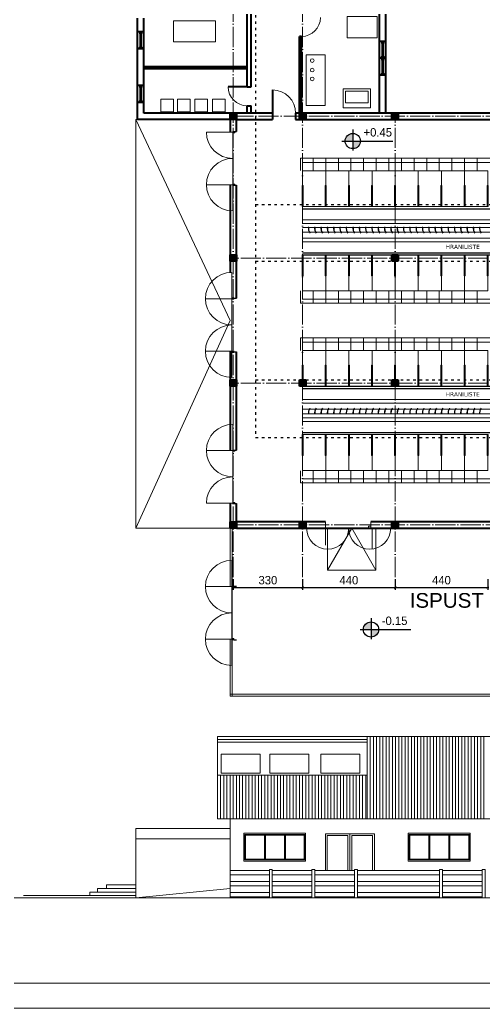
# Model space of a CAD drawing. Header units: millimetres. Extents: x 73 to 57768, y -40361 to 10065.
# Drawn here: x 4183 to 6391, y 65 to 4768 of the extents above; entities that cross this region are included whole.
import ezdxf

# ---------------------------------------------------------------- set-up
doc = ezdxf.new("R2010")
doc.units = ezdxf.units.MM
doc.linetypes.add('ACAD_ISO03W100', pattern=[30, 12, -18])
doc.linetypes.add('ACAD_ISO04W100', pattern=[30, 24, -3, 0, -3])
for name, color, linetype, lineweight in [('1', 7, 'Continuous', 15), ('cijevi', 151, 'ACAD_ISO03W100', 30), ('fekalna', 43, 'Continuous', 5), ('kote', 124, 'Continuous', 5), ('kote i srafura', 9, 'Continuous', 5), ('okvir', 120, 'Continuous', 13)]:
    doc.layers.add(name, color=color, linetype=linetype, lineweight=lineweight)
doc.layers.add('pogled', color=7, linetype='Continuous', lineweight=5, true_color=0x8db1c3)
doc.layers.add('presjek', color=7, linetype='Continuous', lineweight=40, true_color=0xe37da2)
doc.layers.add('sjeccica', color=20, linetype='Continuous')
doc.layers.add('TEXT', color=7, linetype='Continuous')
doc.dimstyles.new('1-200', dxfattribs={"dimtxt": 40, "dimasz": 12, "dimexe": 10, "dimexo": 10, "dimgap": 15, "dimtad": 1, "dimdec": 0, "dimtxsty": 'Standard', "dimblk": 'ARCHTICK', "dimcen": 2.5, "dimdle": 5, "dimadec": 0, "dimazin": 0, "dimtfac": 1, "dimtdec": 0, "dimtmove": 0, "dimatfit": 3, "dimldrblk": 'ARCHTICK', "dimfxl": 1, "dimarcsym": 0})

# ---------------------------------------------------------------- blocks, each defined once
blk = doc.blocks.new('A$C064C6560')
at = {"layer": '1'}
for points in [[(70, 112.5), (0, 112.5), (0, 2.5), (70, 2.5)], [(170, 2.5), (170, 112.5)]]:
    blk.add_lwpolyline(points, dxfattribs=at)
for points in [[(70, 110), (170, 110), (170, 115), (70, 115)], [(70, 0), (170, 0), (170, 5), (70, 5)]]:
    blk.add_lwpolyline(points, close=True, dxfattribs=at)
blk = doc.blocks.new('_ArchTick')
at = {"layer": 'kote', "color": 0, "const_width": 0.15}
blk.add_lwpolyline([(-0.5, -0.5), (0.5, 0.5)], dxfattribs=at)
blk = doc.blocks.new('*D148')
at = {"layer": 'Defpoints', "color": 0}
for p in [(5197.8, 2116.4), (5527.8, 2116.4), (5527.8, 2066.3)]:
    blk.add_point(p, dxfattribs=at)
at = {"layer": 'kote i srafura', "color": 0, "lineweight": -2}
for p, q in [((5197.8, 2106.4), (5197.8, 2056.3)), ((5527.8, 2106.4), (5527.8, 2056.3)), ((5192.8, 2066.3), (5532.8, 2066.3))]:
    blk.add_line(p, q, dxfattribs=at)
at = {"layer": 'kote i srafura', "color": 0, "lineweight": -2, "xscale": 12, "yscale": 12, "zscale": 12, "rotation": 180}
blk.add_blockref('_ArchTick', (5197.8, 2066.3), dxfattribs=at)
at = {"layer": 'kote i srafura', "color": 0, "lineweight": -2, "xscale": 12, "yscale": 12, "zscale": 12}
blk.add_blockref('_ArchTick', (5527.8, 2066.3), dxfattribs=at)
at = {"layer": 'kote i srafura', "color": 0, "insert": (5362.8, 2101.3), "char_height": 40, "attachment_point": 5}
blk.add_mtext('330', dxfattribs=at)
blk = doc.blocks.new('*D149')
at = {"layer": 'Defpoints', "color": 0}
for p in [(5527.8, 2116.4), (5967.8, 2116.4), (5967.8, 2066.3)]:
    blk.add_point(p, dxfattribs=at)
at = {"layer": 'kote i srafura', "color": 0, "lineweight": -2}
for p, q in [((5527.8, 2106.4), (5527.8, 2056.3)), ((5967.8, 2106.4), (5967.8, 2056.3)), ((5522.8, 2066.3), (5972.8, 2066.3))]:
    blk.add_line(p, q, dxfattribs=at)
at = {"layer": 'kote i srafura', "color": 0, "lineweight": -2, "xscale": 12, "yscale": 12, "zscale": 12, "rotation": 180}
blk.add_blockref('_ArchTick', (5527.8, 2066.3), dxfattribs=at)
at = {"layer": 'kote i srafura', "color": 0, "lineweight": -2, "xscale": 12, "yscale": 12, "zscale": 12}
blk.add_blockref('_ArchTick', (5967.8, 2066.3), dxfattribs=at)
at = {"layer": 'kote i srafura', "color": 0, "insert": (5747.8, 2101.3), "char_height": 40, "attachment_point": 5}
blk.add_mtext('440', dxfattribs=at)
blk = doc.blocks.new('*D150')
at = {"layer": 'Defpoints', "color": 0}
for p in [(5967.8, 2116.4), (6407.8, 2116.4), (6407.8, 2066.3)]:
    blk.add_point(p, dxfattribs=at)
at = {"layer": 'kote i srafura', "color": 0, "lineweight": -2}
for p, q in [((5967.8, 2106.4), (5967.8, 2056.3)), ((6407.8, 2106.4), (6407.8, 2056.3)), ((5962.8, 2066.3), (6412.8, 2066.3))]:
    blk.add_line(p, q, dxfattribs=at)
at = {"layer": 'kote i srafura', "color": 0, "lineweight": -2, "xscale": 12, "yscale": 12, "zscale": 12, "rotation": 180}
blk.add_blockref('_ArchTick', (5967.8, 2066.3), dxfattribs=at)
at = {"layer": 'kote i srafura', "color": 0, "lineweight": -2, "xscale": 12, "yscale": 12, "zscale": 12}
blk.add_blockref('_ArchTick', (6407.8, 2066.3), dxfattribs=at)
at = {"layer": 'kote i srafura', "color": 0, "insert": (6187.8, 2101.3), "char_height": 40, "attachment_point": 5}
blk.add_mtext('440', dxfattribs=at)

msp = doc.modelspace()

# ---------------------------------------------------------------- hatches: boundary and pattern name
at = {"layer": 'presjek'}
for points in [[(5212.775, 4324.181), (5182.775, 4324.181), (5182.775, 4294.181), (5212.775, 4294.181)], [(5542.775, 4324.181), (5512.775, 4324.181), (5512.775, 4294.181), (5542.775, 4294.181)], [(5982.775, 4324.181), (5952.775, 4324.181), (5952.775, 4294.181), (5982.775, 4294.181)], [(5212.775, 3649.181), (5182.775, 3649.181), (5182.775, 3619.181), (5212.775, 3619.181)], [(5982.775, 3649.181), (5952.775, 3649.181), (5952.775, 3619.181), (5982.775, 3619.181)], [(5212.775, 3054.181), (5182.775, 3054.181), (5182.775, 3024.181), (5212.775, 3024.181)], [(5542.775, 3054.181), (5512.775, 3054.181), (5512.775, 3024.181), (5542.775, 3024.181)], [(5982.775, 3054.181), (5952.775, 3054.181), (5952.775, 3024.181), (5982.775, 3024.181)], [(5212.775, 2379.181), (5182.775, 2379.181), (5182.775, 2349.181), (5212.775, 2349.181)], [(5542.775, 2379.181), (5512.775, 2379.181), (5512.775, 2349.181), (5542.775, 2349.181)], [(5982.775, 2379.181), (5952.775, 2379.181), (5952.775, 2349.181), (5982.775, 2349.181)]]:
    msp.add_hatch(color=256, dxfattribs=at).paths.add_polyline_path(points)
at = {"layer": 'TEXT'}
h = msp.add_hatch(color=256, dxfattribs=at)
h.paths.add_polyline_path([(5766.477, 4191.241), (5766.477, 4227.476, 0.41421356), (5730.242, 4191.241)])
h.paths.add_polyline_path([(5802.713, 4191.241), (5766.477, 4191.241), (5766.477, 4155.005, 0.41421356)])
h = msp.add_hatch(color=256, dxfattribs=at)
h.paths.add_polyline_path([(5853.039, 1866.985), (5853.039, 1903.221, 0.41421356), (5816.803, 1866.985)])
h.paths.add_polyline_path([(5889.274, 1866.985), (5853.039, 1866.985), (5853.039, 1830.749, 0.41421356)])

# ---------------------------------------------------------------- linework, layer by layer
for p, q in [((5195.635, 4235.992), (5212.775, 4235.992)), ((5195.635, 3980.992), (5212.775, 3980.992)), ((5527.775, 3869.181), (8280.275, 3869.181)), ((5527.775, 3659.181), (8280.275, 3659.181)), ((5527.775, 3649.181), (8280.275, 3649.181)), ((5200.907, 3443.553), (5190.907, 3443.553)), ((5200.907, 3443.553), (5212.775, 3443.553)), ((5200.907, 3188.553), (5190.907, 3188.553)), ((5200.907, 3188.553), (5212.775, 3188.553)), ((5527.775, 3024.181), (8280.275, 3024.181)), ((5527.775, 3014.181), (8280.275, 3014.181)), ((5527.775, 2804.181), (8280.275, 2804.181)), ((5195.635, 2720.777), (5212.775, 2720.777)), ((5195.635, 2465.777), (5212.775, 2465.777)), ((5200.907, 2073.432), (5190.907, 2073.432)), ((5200.907, 2073.432), (5212.775, 2073.432)), ((5200.907, 1818.432), (5190.907, 1818.432)), ((5200.907, 1818.432), (5212.775, 1818.432))]:
    msp.add_line(p, q)
at = {"layer": '1', "color": 251, "linetype": 'ACAD_ISO04W100', "ltscale": 4}
for p, q in [((5197.775, 2116.44), (5197.775, 8181.36)), ((5527.775, 2116.44), (5527.775, 8181.36)), ((5197.775, 4309.181), (9413.368, 4309.181)), ((5967.775, 2116.44), (5967.775, 4324.181)), ((9413.368, 3634.181), (5197.775, 3634.181)), ((9413.368, 3039.181), (5197.775, 3039.181)), ((5197.775, 2364.181), (9247.517, 2364.181))]:
    msp.add_line(p, q, dxfattribs=at)
at = {"layer": 'cijevi'}
for p, q in [((5304.089, 7370.383), (5304.089, 2781.084)), ((5304.089, 3888.741), (8280.275, 3888.741)), ((5304.089, 3619.181), (8280.275, 3619.181)), ((5304.089, 3054.181), (8280.275, 3054.181)), ((5304.089, 2781.084), (8280.275, 2781.084))]:
    msp.add_line(p, q, dxfattribs=at)
at = {"layer": 'fekalna'}
for p, q in [((5195.635, 4233.492), (5070.635, 4233.492)), ((5195.635, 4233.492), (5195.635, 4108.492)), ((5195.635, 4108.492), (5195.635, 3983.492)), ((5527.775, 4109.181), (5517.775, 4109.181)), ((5517.775, 4109.181), (5517.775, 4051.484)), ((5527.775, 4109.181), (8609.915, 4109.181)), ((5577.775, 4109.181), (5577.775, 4051.484)), ((5637.775, 4109.181), (5637.775, 4051.484)), ((5697.775, 4109.181), (5697.775, 4051.484)), ((5757.775, 4109.181), (5757.775, 4051.484)), ((5817.775, 4109.181), (5817.775, 4051.484)), ((5877.775, 4109.181), (5877.775, 4051.484)), ((5937.775, 4109.181), (5937.775, 4051.484)), ((5997.775, 4109.181), (5997.775, 4051.484)), ((6057.775, 4109.181), (6057.775, 4051.484)), ((6117.775, 4109.181), (6117.775, 4051.484)), ((6177.775, 4109.181), (6177.775, 4051.484)), ((6237.775, 4109.181), (6237.775, 4051.484)), ((6297.775, 4109.181), (6297.775, 4051.484)), ((6357.775, 4109.181), (6357.775, 4051.484)), ((5527.775, 4089.181), (8609.915, 4089.181)), ((5195.635, 3983.492), (5070.635, 3983.492)), ((5195.635, 3983.492), (5195.635, 3858.492)), ((5190.907, 3566.053), (5190.907, 3441.053)), ((5190.907, 3441.053), (5065.907, 3441.053)), ((5190.907, 3441.053), (5190.907, 3316.053)), ((5517.775, 3419.181), (5517.775, 3478.819)), ((5527.775, 3439.181), (8614.643, 3439.181)), ((5577.775, 3419.181), (5577.775, 3478.819)), ((5637.775, 3419.181), (5637.775, 3478.819)), ((5697.775, 3419.181), (5697.775, 3478.819)), ((5757.775, 3419.181), (5757.775, 3478.819)), ((5817.775, 3419.181), (5817.775, 3478.819)), ((5877.775, 3419.181), (5877.775, 3478.819)), ((5937.775, 3419.181), (5937.775, 3478.819)), ((5997.775, 3419.181), (5997.775, 3478.819)), ((6057.775, 3419.181), (6057.775, 3478.819)), ((6117.775, 3419.181), (6117.775, 3478.819)), ((6177.775, 3419.181), (6177.775, 3478.819)), ((6237.775, 3419.181), (6237.775, 3478.819)), ((6297.775, 3419.181), (6297.775, 3478.819)), ((6357.775, 3419.181), (6357.775, 3478.819)), ((5527.775, 3419.181), (5517.775, 3419.181)), ((5527.775, 3419.181), (8614.643, 3419.181)), ((5527.775, 3419.181), (8614.643, 3419.181)), ((5190.907, 3316.053), (5190.907, 3191.053)), ((5527.775, 3254.181), (5517.775, 3254.181)), ((5517.775, 3254.181), (5517.775, 3194.542)), ((5527.775, 3254.181), (8614.643, 3254.181)), ((5577.775, 3254.181), (5577.775, 3194.542)), ((5637.775, 3254.181), (5637.775, 3194.542)), ((5697.775, 3254.181), (5697.775, 3194.542)), ((5757.775, 3254.181), (5757.775, 3194.542)), ((5817.775, 3254.181), (5817.775, 3194.542)), ((5877.775, 3254.181), (5877.775, 3194.542)), ((5937.775, 3254.181), (5937.775, 3194.542)), ((5997.775, 3254.181), (5997.775, 3194.542)), ((6057.775, 3254.181), (6057.775, 3194.542)), ((6117.775, 3254.181), (6117.775, 3194.542)), ((6177.775, 3254.181), (6177.775, 3194.542)), ((6237.775, 3254.181), (6237.775, 3194.542)), ((6297.775, 3254.181), (6297.775, 3194.542)), ((6357.775, 3254.181), (6357.775, 3194.542)), ((5527.775, 3234.181), (8614.643, 3234.181)), ((5190.907, 3191.053), (5065.907, 3191.053)), ((5190.907, 3191.053), (5190.907, 3066.053)), ((5195.635, 2718.277), (5195.635, 2843.277)), ((5195.635, 2718.277), (5070.635, 2718.277)), ((5195.635, 2593.277), (5195.635, 2718.277)), ((5195.635, 2468.277), (5195.635, 2593.277)), ((5517.775, 2564.181), (5517.775, 2621.877)), ((5577.775, 2564.181), (5577.775, 2621.877)), ((5637.775, 2564.181), (5637.775, 2621.877)), ((5697.775, 2564.181), (5697.775, 2621.877)), ((5757.775, 2564.181), (5757.775, 2621.877)), ((5817.775, 2564.181), (5817.775, 2621.877)), ((5877.775, 2564.181), (5877.775, 2621.877)), ((5937.775, 2564.181), (5937.775, 2621.877)), ((5997.775, 2564.181), (5997.775, 2621.877)), ((6057.775, 2564.181), (6057.775, 2621.877)), ((6117.775, 2564.181), (6117.775, 2621.877)), ((6177.775, 2564.181), (6177.775, 2621.877)), ((6237.775, 2564.181), (6237.775, 2621.877)), ((6297.775, 2564.181), (6297.775, 2621.877)), ((6357.775, 2564.181), (6357.775, 2621.877)), ((5527.775, 2564.181), (5517.775, 2564.181)), ((5527.775, 2584.181), (8609.915, 2584.181)), ((5527.775, 2564.181), (8609.915, 2564.181)), ((5195.635, 2468.277), (5070.635, 2468.277)), ((5636.348, 2379.181), (5636.348, 2267.552)), ((5851.832, 2359.181), (5851.832, 2379.181)), ((5859.241, 2349.181), (5859.241, 2249.181)), ((5190.907, 2195.932), (5190.907, 2070.932)), ((5190.907, 2070.932), (5065.907, 2070.932)), ((5190.907, 2070.932), (5190.907, 1945.932)), ((5190.907, 1945.932), (5190.907, 1820.932)), ((5190.907, 1820.932), (5065.907, 1820.932)), ((5190.907, 1820.932), (5190.907, 1695.932))]:
    msp.add_line(p, q, dxfattribs=at)
for points in [[(5195.635, 4230.992), (5205.635, 4230.992), (5205.635, 4235.992), (5195.635, 4235.992)], [(5195.635, 3980.992), (5205.635, 3980.992), (5205.635, 3985.992), (5195.635, 3985.992)], [(5190.907, 3438.553), (5200.907, 3438.553), (5200.907, 3443.553), (5190.907, 3443.553)], [(5190.907, 3188.553), (5200.907, 3188.553), (5200.907, 3193.553), (5190.907, 3193.553)], [(5195.635, 2720.777), (5205.635, 2720.777), (5205.635, 2715.777), (5195.635, 2715.777)], [(5195.635, 2470.777), (5205.635, 2470.777), (5205.635, 2465.777), (5195.635, 2465.777)], [(5851.856, 2349.181), (5851.856, 2359.181), (5841.856, 2359.181), (5841.856, 2349.181)], [(5190.907, 2068.432), (5200.907, 2068.432), (5200.907, 2073.432), (5190.907, 2073.432)], [(5190.907, 1818.432), (5200.907, 1818.432), (5200.907, 1823.432), (5190.907, 1823.432)]]:
    msp.add_lwpolyline(points, close=True, dxfattribs=at)
for centre, radius, start, end in [((5195.635, 4233.492), 125, 180, 270), ((5195.635, 3983.492), 125, 90, 270), ((5190.907, 3441.053), 125, 90, 270), ((5190.907, 3191.053), 125, 90, 270), ((5195.635, 2718.277), 125, 90, 270), ((5195.635, 2468.277), 125, 90, 180), ((5646.856, 2349.181), 100, 180, 0), ((5846.856, 2349.181), 100, 180, 0), ((5190.907, 2070.932), 125, 90, 270), ((5190.907, 1820.932), 125, 90, 270)]:
    msp.add_arc(centre, radius, start, end, dxfattribs=at)
at = {"layer": 'okvir'}
for points in [[(73.426, 10064.707), (73.426, 64.707), (14073.426, 64.707), (14073.426, 10064.707)], [(495.733, 9944.707), (495.733, 184.707), (13953.426, 184.707), (13953.426, 9944.707)]]:
    msp.add_lwpolyline(points, close=True, dxfattribs=at)
at = {"layer": 'pogled'}
for p, q in [((4753.775, 4702.296), (4753.775, 4638.296)), ((4761.775, 4638.296), (4761.775, 4702.296)), ((5903.775, 4657.209), (5903.775, 4593.209)), ((5911.775, 4593.209), (5911.775, 4657.209)), ((5903.775, 4577.209), (5903.775, 4513.209)), ((5911.775, 4513.209), (5911.775, 4577.209)), ((4753.775, 4446.966), (4753.775, 4382.966)), ((4761.775, 4382.966), (4761.775, 4446.966))]:
    msp.add_line(p, q, dxfattribs=at)
at = {"layer": 'pogled', "ltscale": 5}
for p, q in [((4734.775, 4294.181), (4734.775, 2349.181)), ((4742.775, 4294.181), (4734.775, 4294.181)), ((5182.775, 3336.681), (4734.775, 4294.181)), ((5182.775, 3336.681), (4734.775, 2349.181)), ((5182.775, 2349.181), (4734.775, 2349.181)), ((5182.775, 2349.181), (5182.775, 2070.932)), ((5192.775, 2349.181), (5192.775, 1549.181)), ((5182.775, 1946.197), (5182.775, 1945.667)), ((5182.775, 1820.932), (5182.775, 1549.181)), ((5182.775, 1559.181), (8622.775, 1559.181)), ((5182.775, 1549.181), (8622.775, 1549.181)), ((5122.775, 1358.033), (5834.775, 1358.033)), ((5122.775, 1174.033), (5122.775, 1358.033)), ((5122.775, 1344.033), (5834.775, 1344.033)), ((5122.775, 1330.033), (5834.775, 1330.033)), ((5834.775, 1358.033), (8622.775, 1358.033)), ((5834.775, 966.033), (5834.775, 1358.033)), ((5849.775, 966.033), (5849.775, 1358.033)), ((5864.775, 966.033), (5864.775, 1358.033)), ((5879.775, 966.033), (5879.775, 1358.033)), ((5894.775, 966.033), (5894.775, 1358.033)), ((5909.775, 966.033), (5909.775, 1358.033)), ((5924.775, 966.033), (5924.775, 1358.033)), ((5939.775, 966.033), (5939.775, 1358.033)), ((5954.775, 966.033), (5954.775, 1358.033)), ((5969.775, 966.033), (5969.775, 1358.033)), ((5984.775, 966.033), (5984.775, 1358.033)), ((5999.775, 966.033), (5999.775, 1358.033)), ((6014.775, 966.033), (6014.775, 1358.033)), ((6029.775, 966.033), (6029.775, 1358.033)), ((6044.775, 966.033), (6044.775, 1358.033)), ((6059.775, 966.033), (6059.775, 1358.033)), ((6074.775, 966.033), (6074.775, 1358.033)), ((6089.775, 966.033), (6089.775, 1358.033)), ((6104.775, 966.033), (6104.775, 1358.033)), ((6119.775, 966.033), (6119.775, 1358.033)), ((6134.775, 966.033), (6134.775, 1358.033)), ((6149.775, 966.033), (6149.775, 1358.033)), ((6164.775, 966.033), (6164.775, 1358.033)), ((6179.775, 966.033), (6179.775, 1358.033)), ((6194.775, 966.033), (6194.775, 1358.033)), ((6209.775, 966.033), (6209.775, 1358.033)), ((6224.775, 966.033), (6224.775, 1358.033)), ((6239.775, 966.033), (6239.775, 1358.033)), ((6254.775, 966.033), (6254.775, 1358.033)), ((6269.775, 966.033), (6269.775, 1358.033)), ((6284.775, 966.033), (6284.775, 1358.033)), ((6299.775, 966.033), (6299.775, 1358.033)), ((6314.775, 966.033), (6314.775, 1358.033)), ((6329.775, 966.033), (6329.775, 1358.033)), ((6344.775, 966.033), (6344.775, 1358.033)), ((6359.775, 966.033), (6359.775, 1358.033)), ((6374.775, 966.033), (6374.775, 1358.033)), ((6389.775, 966.033), (6389.775, 1358.033)), ((5139.988, 1274.033), (5325.867, 1274.033)), ((5139.988, 1274.033), (5139.988, 1183.475)), ((5325.867, 1183.475), (5325.867, 1274.033)), ((5371.918, 1274.033), (5557.797, 1274.033)), ((5371.918, 1274.033), (5371.918, 1183.475)), ((5557.797, 1183.475), (5557.797, 1274.033)), ((5614.733, 1274.033), (5800.613, 1274.033)), ((5614.733, 1274.033), (5614.733, 1183.475)), ((5800.613, 1183.475), (5800.613, 1274.033)), ((5139.988, 1183.475), (5325.867, 1183.475)), ((5371.918, 1183.475), (5557.797, 1183.475)), ((5614.733, 1183.475), (5800.613, 1183.475)), ((5122.775, 1174.033), (5834.775, 1174.033)), ((5122.775, 966.033), (5122.775, 1174.033)), ((5137.775, 966.033), (5137.775, 1174.033)), ((5152.775, 966.033), (5152.775, 1174.033)), ((5167.775, 966.033), (5167.775, 1174.033)), ((5182.775, 966.033), (5182.775, 1174.033)), ((5197.775, 966.033), (5197.775, 1174.033)), ((5212.775, 966.033), (5212.775, 1174.033)), ((5227.775, 966.033), (5227.775, 1174.033)), ((5242.775, 966.033), (5242.775, 1174.033)), ((5257.775, 966.033), (5257.775, 1174.033)), ((5272.775, 966.033), (5272.775, 1174.033)), ((5287.775, 966.033), (5287.775, 1174.033)), ((5302.775, 966.033), (5302.775, 1174.033)), ((5317.775, 966.033), (5317.775, 1174.033)), ((5332.775, 966.033), (5332.775, 1174.033)), ((5347.775, 966.033), (5347.775, 1174.033)), ((5362.775, 966.033), (5362.775, 1174.033)), ((5377.775, 966.033), (5377.775, 1174.033)), ((5392.775, 966.033), (5392.775, 1174.033)), ((5407.775, 966.033), (5407.775, 1174.033)), ((5422.775, 966.033), (5422.775, 1174.033)), ((5437.775, 966.033), (5437.775, 1174.033)), ((5452.775, 966.033), (5452.775, 1174.033)), ((5467.775, 966.033), (5467.775, 1174.033)), ((5482.775, 966.033), (5482.775, 1174.033)), ((5497.775, 966.033), (5497.775, 1174.033)), ((5512.775, 966.033), (5512.775, 1174.033)), ((5527.775, 966.033), (5527.775, 1174.033)), ((5542.775, 966.033), (5542.775, 1174.033)), ((5557.775, 966.033), (5557.775, 1174.033)), ((5572.775, 966.033), (5572.775, 1174.033)), ((5587.775, 966.033), (5587.775, 1174.033)), ((5602.775, 966.033), (5602.775, 1174.033)), ((5617.775, 966.033), (5617.775, 1174.033)), ((5632.775, 966.033), (5632.775, 1174.033)), ((5647.775, 966.033), (5647.775, 1174.033)), ((5662.775, 966.033), (5662.775, 1174.033)), ((5677.775, 966.033), (5677.775, 1174.033)), ((5692.775, 966.033), (5692.775, 1174.033)), ((5707.775, 966.033), (5707.775, 1174.033)), ((5722.775, 966.033), (5722.775, 1174.033)), ((5737.775, 966.033), (5737.775, 1174.033)), ((5752.775, 966.033), (5752.775, 1174.033)), ((5767.775, 966.033), (5767.775, 1174.033)), ((5782.775, 966.033), (5782.775, 1174.033)), ((5797.775, 966.033), (5797.775, 1174.033)), ((5812.775, 966.033), (5812.775, 1174.033)), ((5827.775, 966.033), (5827.775, 1174.033)), ((5122.775, 966.033), (8622.775, 966.033)), ((5182.775, 590.033), (5182.775, 966.033)), ((4734.775, 920.033), (4734.775, 590.033)), ((5182.775, 920.033), (4734.775, 920.033)), ((5182.775, 870.033), (4734.775, 870.033)), ((4734.775, 590.033), (5182.775, 635.033)), ((5182.775, 590.033), (4143.472, 590.033)), ((5182.775, 590.033), (8622.775, 590.033))]:
    msp.add_line(p, q, dxfattribs=at)
at = {"layer": 'pogled', "ltscale": 3}
for p, q in [((5527.775, 3816.181), (8280.275, 3816.181)), ((5527.775, 3799.181), (8280.275, 3799.181)), ((5527.775, 3780.422), (8592.775, 3780.422)), ((5527.775, 3757.82), (8592.775, 3757.82)), ((5527.775, 3729.181), (8280.275, 3729.181)), ((5527.775, 3712.181), (8280.275, 3712.181)), ((5527.775, 2961.181), (8280.275, 2961.181)), ((5527.775, 2944.181), (8280.275, 2944.181)), ((5527.775, 2915.541), (8592.775, 2915.541)), ((5527.775, 2892.939), (8592.775, 2892.939)), ((5527.775, 2874.181), (8280.275, 2874.181)), ((5527.775, 2857.181), (8280.275, 2857.181))]:
    msp.add_line(p, q, dxfattribs=at)
at = {"layer": 'pogled', "ltscale": 55}
for p, q in [((5646.183, 2149.32), (5761.194, 2349.32)), ((5646.183, 2349.32), (5646.183, 2149.32)), ((5761.194, 2349.32), (5876.206, 2149.32)), ((5876.206, 2349.32), (5876.206, 2149.32)), ((5646.183, 2149.32), (5876.206, 2149.32))]:
    msp.add_line(p, q, dxfattribs=at)
at = {"layer": 'pogled'}
for points in [[(5114.119, 4763.77), (5114.119, 4663.77), (4914.119, 4663.77), (4914.119, 4763.77)], [(5740.116, 4682.1), (5882.768, 4682.1), (5882.768, 4784.359), (5740.116, 4784.359)], [(5634.497, 4361.07), (5544.446, 4361.07), (5544.446, 4601.95), (5634.497, 4601.95)], [(5721.114, 4348.89), (5721.114, 4438.941), (5850.465, 4438.941), (5850.465, 4348.89)], [(5731.897, 4372.468), (5731.897, 4428.157), (5839.681, 4428.157), (5839.681, 4372.468)], [(4913.245, 4329.995), (4913.245, 4389.995), (4853.245, 4389.995), (4853.245, 4329.995)], [(4993.747, 4329.995), (4993.747, 4389.995), (4933.747, 4389.995), (4933.747, 4329.995)], [(5075.117, 4329.995), (5075.117, 4389.995), (5015.117, 4389.995), (5015.117, 4329.995)], [(5159.336, 4329.995), (5159.336, 4389.995), (5099.336, 4389.995), (5099.336, 4329.995)]]:
    msp.add_lwpolyline(points, close=True, dxfattribs=at)
at = {"layer": 'pogled', "ltscale": 5}
for points in [[(5248.562, 898.182), (5541.932, 898.182), (5541.932, 764.041), (5248.562, 764.041)], [(6030.492, 898.182), (6323.862, 898.182), (6323.862, 764.041), (6030.492, 764.041)], [(5252.444, 892.085), (5539.714, 892.085), (5539.714, 771.247), (5252.444, 771.247)], [(6034.374, 892.085), (6321.644, 892.085), (6321.644, 771.247), (6034.374, 771.247)]]:
    msp.add_lwpolyline(points, close=True, dxfattribs=at)
for points in [[(5636.348, 895.033), (5752.735, 895.033), (5752.735, 720.033)], [(5636.348, 895.033), (5636.348, 720.033)], [(5752.735, 895.033), (5869.123, 895.033), (5869.123, 720.033)], [(5752.735, 895.033), (5752.735, 720.033)], [(5645.337, 886.873), (5645.337, 720.033)], [(5645.337, 886.873), (5743.038, 886.873), (5743.038, 720.033)], [(5761.724, 886.873), (5761.724, 720.033)], [(5761.724, 886.873), (5859.426, 886.873), (5859.426, 720.033)], [(4735.023, 651.967), (4595.811, 651.967), (4595.811, 634.789), (4552.844, 634.789), (4552.844, 617.611), (4516.752, 617.611), (4516.752, 600.748), (4734.147, 600.748), (4200.484, 600.748)], [(4552.844, 617.442), (4733.495, 617.442)], [(4595.07, 634.691), (4733.862, 634.691)]]:
    msp.add_lwpolyline(points, dxfattribs=at)
at = {"layer": 'pogled'}
for points in [[(5256.043, 773.634), (5256.043, 888.634)], [(5256.043, 888.634), (5346.043, 888.634)], [(5346.043, 773.634), (5346.043, 888.634)], [(5351.043, 888.634), (5441.043, 888.634)], [(5351.043, 773.634), (5351.043, 888.634)], [(5441.043, 773.634), (5441.043, 888.634)], [(5446.043, 888.634), (5536.043, 888.634)], [(5446.043, 773.634), (5446.043, 888.634)], [(5536.043, 888.634), (5536.043, 773.634)], [(6037.974, 773.634), (6037.974, 888.634)], [(6037.974, 888.634), (6127.974, 888.634)], [(6127.974, 773.634), (6127.974, 888.634)], [(6132.974, 888.634), (6222.974, 888.634)], [(6132.974, 773.634), (6132.974, 888.634)], [(6222.974, 773.634), (6222.974, 888.634)], [(6227.974, 888.634), (6317.974, 888.634)], [(6227.974, 773.634), (6227.974, 888.634)], [(6317.974, 888.634), (6317.974, 773.634)], [(5346.043, 773.634), (5256.043, 773.634)], [(5441.043, 773.634), (5351.043, 773.634)], [(5536.043, 773.634), (5446.043, 773.634)], [(6127.974, 773.634), (6037.974, 773.634)], [(6222.974, 773.634), (6132.974, 773.634)], [(6317.974, 773.634), (6227.974, 773.634)], [(5369.672, 720.033), (5181.272, 720.033)], [(5376.672, 725.033), (5369.672, 725.033), (5369.672, 590.033)], [(5376.672, 725.033), (5383.672, 725.033), (5383.672, 590.033)], [(5572.072, 720.033), (5383.672, 720.033)], [(5579.072, 725.033), (5572.072, 725.033), (5572.072, 590.033)], [(5579.072, 725.033), (5586.072, 725.033), (5586.072, 590.033)], [(5774.472, 720.033), (5586.072, 720.033)], [(5781.472, 725.033), (5774.472, 725.033), (5774.472, 590.033)], [(5781.931, 725.033), (5788.931, 725.033), (5788.931, 590.033)], [(6179.272, 720.033), (5788.472, 720.033)], [(6179.272, 720.033), (5990.872, 720.033)], [(6186.272, 725.033), (6179.272, 725.033), (6179.272, 590.033)], [(6186.272, 725.033), (6193.272, 725.033), (6193.272, 590.033)], [(6381.672, 720.033), (6193.272, 720.033)], [(6388.672, 725.033), (6381.672, 725.033), (6381.672, 590.033)], [(6388.672, 725.033), (6395.672, 725.033), (6395.672, 590.033)], [(5369.672, 700.033), (5181.272, 700.033)], [(5369.672, 667.533), (5181.272, 667.533)], [(5572.072, 700.033), (5383.672, 700.033)], [(5572.072, 667.533), (5383.672, 667.533)], [(5774.472, 700.033), (5586.072, 700.033)], [(5774.472, 667.533), (5586.072, 667.533)], [(6179.272, 700.033), (5788.472, 700.033)], [(6179.272, 667.533), (5788.472, 667.533)], [(6179.272, 700.033), (5990.872, 700.033)], [(6179.272, 667.533), (5990.872, 667.533)], [(6381.672, 700.033), (6193.272, 700.033)], [(6381.672, 667.533), (6193.272, 667.533)], [(5369.672, 647.533), (5181.272, 647.533)], [(5369.672, 615.033), (5181.272, 615.033)], [(5572.072, 647.533), (5383.672, 647.533)], [(5572.072, 615.033), (5383.672, 615.033)], [(5774.472, 647.533), (5586.072, 647.533)], [(5774.472, 615.033), (5586.072, 615.033)], [(6179.272, 647.533), (5788.472, 647.533)], [(6179.272, 615.033), (5788.472, 615.033)], [(6179.272, 647.533), (5990.872, 647.533)], [(6179.272, 615.033), (5990.872, 615.033)], [(6381.672, 647.533), (6193.272, 647.533)], [(6381.672, 615.033), (6193.272, 615.033)], [(5369.672, 595.033), (5181.272, 595.033)], [(5572.072, 595.033), (5383.672, 595.033)], [(5774.472, 595.033), (5586.072, 595.033)], [(5996.712, 595.033), (5788.472, 595.033)], [(6179.272, 595.033), (5990.872, 595.033)], [(5996.712, 590.033), (5996.712, 595.033)], [(6381.672, 595.033), (6193.272, 595.033)]]:
    msp.add_lwpolyline(points, dxfattribs=at)
for centre in [(5573.935, 4574.119), (5573.935, 4528.529), (5573.935, 4486.961)]:
    msp.add_circle(centre, 8.763, dxfattribs=at)
for centre, start, end in [((5522.777, 4778.817), 270, 0), ((5263.763, 4449.25), 180, 270)]:
    msp.add_arc(centre, 90, start, end, dxfattribs=at)
at = {"layer": 'pogled', "ltscale": 3}
for centre, radius, start, end in [((5587.436, 3773.698), 32.304, 163.970973, 219.689658), ((5587.436, 3773.698), 30.304, 163.970973, 219.689658), ((5617.436, 3773.698), 32.304, 163.970973, 219.689658), ((5617.436, 3773.698), 30.304, 163.970973, 219.689658), ((5647.436, 3773.698), 32.304, 163.970973, 219.689658), ((5647.436, 3773.698), 30.304, 163.970973, 219.689658), ((5677.436, 3773.698), 32.304, 163.970973, 219.689658), ((5677.436, 3773.698), 30.304, 163.970973, 219.689658), ((5707.436, 3773.698), 32.304, 163.970973, 219.689658), ((5707.436, 3773.698), 30.304, 163.970973, 219.689658), ((5737.436, 3773.698), 32.304, 163.970973, 219.689658), ((5737.436, 3773.698), 30.304, 163.970973, 219.689658), ((5767.436, 3773.698), 32.304, 163.970973, 219.689658), ((5767.436, 3773.698), 30.304, 163.970973, 219.689658), ((5799.478, 3773.698), 32.304, 163.970973, 219.689658), ((5799.478, 3773.698), 30.304, 163.970973, 219.689658), ((5829.478, 3773.698), 32.304, 163.970973, 219.689658), ((5829.478, 3773.698), 30.304, 163.970973, 219.689658), ((5859.478, 3773.698), 32.304, 163.970973, 219.689658), ((5859.478, 3773.698), 30.304, 163.970973, 219.689658), ((5889.478, 3773.698), 32.304, 163.970973, 219.689658), ((5889.478, 3773.698), 30.304, 163.970973, 219.689658), ((5919.478, 3773.698), 32.304, 163.970973, 219.689658), ((5919.478, 3773.698), 30.304, 163.970973, 219.689658), ((5949.478, 3773.698), 32.304, 163.970973, 219.689658), ((5949.478, 3773.698), 30.304, 163.970973, 219.689658), ((5979.478, 3773.698), 32.304, 163.970973, 219.689658), ((5979.478, 3773.698), 30.304, 163.970973, 219.689658), ((6009.478, 3773.698), 32.304, 163.970973, 219.689658), ((6009.478, 3773.698), 32.304, 163.970973, 219.689658), ((6009.478, 3773.698), 30.304, 163.970973, 219.689658), ((6009.478, 3773.698), 30.304, 163.970973, 219.689658), ((6039.478, 3773.698), 32.304, 163.970973, 219.689658), ((6039.478, 3773.698), 30.304, 163.970973, 219.689658), ((6069.478, 3773.698), 32.304, 163.970973, 219.689658), ((6069.478, 3773.698), 30.304, 163.970973, 219.689658), ((6099.478, 3773.698), 32.304, 163.970973, 219.689658), ((6099.478, 3773.698), 30.304, 163.970973, 219.689658), ((6129.478, 3773.698), 32.304, 163.970973, 219.689658), ((6129.478, 3773.698), 30.304, 163.970973, 219.689658), ((6159.478, 3773.698), 32.304, 163.970973, 219.689658), ((6159.478, 3773.698), 30.304, 163.970973, 219.689658), ((6189.478, 3773.698), 32.304, 163.970973, 219.689658), ((6189.478, 3773.698), 30.304, 163.970973, 219.689658), ((6219.478, 3773.698), 32.304, 163.970973, 219.689658), ((6219.478, 3773.698), 30.304, 163.970973, 219.689658), ((6251.521, 3773.698), 32.304, 163.970973, 219.689658), ((6251.521, 3773.698), 30.304, 163.970973, 219.689658), ((6281.521, 3773.698), 32.304, 163.970973, 219.689658), ((6281.521, 3773.698), 30.304, 163.970973, 219.689658), ((6311.521, 3773.698), 32.304, 163.970973, 219.689658), ((6311.521, 3773.698), 30.304, 163.970973, 219.689658), ((6341.521, 3773.698), 32.304, 163.970973, 219.689658), ((6341.521, 3773.698), 30.304, 163.970973, 219.689658), ((6371.521, 3773.698), 32.304, 163.970973, 219.689658), ((6371.521, 3773.698), 30.304, 163.970973, 219.689658), ((6401.521, 3773.698), 32.304, 163.970973, 219.689658), ((6401.521, 3773.698), 30.304, 163.970973, 219.689658), ((5587.436, 2899.663), 32.304, 140.310342, 196.029027), ((5587.436, 2899.663), 30.304, 140.310342, 196.029027), ((5617.436, 2899.663), 32.304, 140.310342, 196.029027), ((5617.436, 2899.663), 30.304, 140.310342, 196.029027), ((5647.436, 2899.663), 32.304, 140.310342, 196.029027), ((5647.436, 2899.663), 30.304, 140.310342, 196.029027), ((5677.436, 2899.663), 32.304, 140.310342, 196.029027), ((5677.436, 2899.663), 30.304, 140.310342, 196.029027), ((5707.436, 2899.663), 32.304, 140.310342, 196.029027), ((5707.436, 2899.663), 30.304, 140.310342, 196.029027), ((5737.436, 2899.663), 32.304, 140.310342, 196.029027), ((5737.436, 2899.663), 30.304, 140.310342, 196.029027), ((5767.436, 2899.663), 32.304, 140.310342, 196.029027), ((5767.436, 2899.663), 30.304, 140.310342, 196.029027), ((5799.478, 2899.663), 32.304, 140.310342, 196.029027), ((5799.478, 2899.663), 30.304, 140.310342, 196.029027), ((5829.478, 2899.663), 32.304, 140.310342, 196.029027), ((5829.478, 2899.663), 30.304, 140.310342, 196.029027), ((5859.478, 2899.663), 32.304, 140.310342, 196.029027), ((5859.478, 2899.663), 30.304, 140.310342, 196.029027), ((5889.478, 2899.663), 32.304, 140.310342, 196.029027), ((5889.478, 2899.663), 30.304, 140.310342, 196.029027), ((5919.478, 2899.663), 32.304, 140.310342, 196.029027), ((5919.478, 2899.663), 30.304, 140.310342, 196.029027), ((5949.478, 2899.663), 32.304, 140.310342, 196.029027), ((5949.478, 2899.663), 30.304, 140.310342, 196.029027), ((5979.478, 2899.663), 32.304, 140.310342, 196.029027), ((5979.478, 2899.663), 30.304, 140.310342, 196.029027), ((6009.478, 2899.663), 32.304, 140.310342, 196.029027), ((6009.478, 2899.663), 32.304, 140.310342, 196.029027), ((6009.478, 2899.663), 30.304, 140.310342, 196.029027), ((6009.478, 2899.663), 30.304, 140.310342, 196.029027), ((6039.478, 2899.663), 32.304, 140.310342, 196.029027), ((6039.478, 2899.663), 30.304, 140.310342, 196.029027), ((6069.478, 2899.663), 32.304, 140.310342, 196.029027), ((6069.478, 2899.663), 30.304, 140.310342, 196.029027), ((6099.478, 2899.663), 32.304, 140.310342, 196.029027), ((6099.478, 2899.663), 30.304, 140.310342, 196.029027), ((6129.478, 2899.663), 32.304, 140.310342, 196.029027), ((6129.478, 2899.663), 30.304, 140.310342, 196.029027), ((6159.478, 2899.663), 32.304, 140.310342, 196.029027), ((6159.478, 2899.663), 30.304, 140.310342, 196.029027), ((6189.478, 2899.663), 32.304, 140.310342, 196.029027), ((6189.478, 2899.663), 30.304, 140.310342, 196.029027), ((6219.478, 2899.663), 32.304, 140.310342, 196.029027), ((6219.478, 2899.663), 30.304, 140.310342, 196.029027), ((6251.521, 2899.663), 32.304, 140.310342, 196.029027), ((6251.521, 2899.663), 30.304, 140.310342, 196.029027), ((6281.521, 2899.663), 32.304, 140.310342, 196.029027), ((6281.521, 2899.663), 30.304, 140.310342, 196.029027), ((6311.521, 2899.663), 32.304, 140.310342, 196.029027), ((6311.521, 2899.663), 30.304, 140.310342, 196.029027), ((6341.521, 2899.663), 32.304, 140.310342, 196.029027), ((6341.521, 2899.663), 30.304, 140.310342, 196.029027), ((6371.521, 2899.663), 32.304, 140.310342, 196.029027), ((6371.521, 2899.663), 30.304, 140.310342, 196.029027), ((6401.521, 2899.663), 32.304, 140.310342, 196.029027), ((6401.521, 2899.663), 30.304, 140.310342, 196.029027)]:
    msp.add_arc(centre, radius, start, end, dxfattribs=at)
at = {"layer": 'pogled', "extrusion": (0, 0, -1)}
msp.add_ellipse((5384.752, 4324.181), major_axis=(-110, 0.02), ratio=1, start_param=1.5706142, end_param=3.14141052, dxfattribs=at)
at = {"layer": 'presjek'}
for p, q in [((5892.775, 4324.181), (5892.775, 5830.822)), ((5922.775, 4324.181), (5922.775, 5830.822)), ((5283.763, 4449.25), (5283.763, 5144.181)), ((5263.763, 4449.25), (5263.763, 5124.181)), ((4742.775, 4294.181), (4742.775, 4775.205)), ((4772.775, 4324.181), (4772.775, 4775.205)), ((4772.775, 4710.296), (4742.775, 4710.296)), ((4757.775, 4638.296), (4757.775, 4702.296)), ((5512.775, 4324.181), (5512.775, 4688.817)), ((5522.777, 4688.817), (5512.775, 4688.817)), ((5522.775, 4324.181), (5522.775, 4688.817)), ((5922.775, 4665.209), (5892.775, 4665.209)), ((5907.775, 4593.209), (5907.775, 4657.209)), ((4772.775, 4630.296), (4742.775, 4630.296)), ((5922.775, 4585.209), (5892.775, 4585.209)), ((5922.775, 4585.209), (5892.775, 4585.209)), ((5907.775, 4513.209), (5907.775, 4577.209)), ((5263.763, 4544.181), (4772.775, 4544.181)), ((5263.763, 4534.181), (4772.775, 4534.181)), ((5922.775, 4505.209), (5892.775, 4505.209)), ((4772.775, 4454.966), (4742.775, 4454.966)), ((4757.775, 4382.966), (4757.775, 4446.966)), ((5263.763, 4449.25), (5173.763, 4449.25)), ((5263.763, 4449.25), (5283.763, 4449.25)), ((5384.752, 4434.181), (5384.752, 4294.181)), ((4772.775, 4374.966), (4742.775, 4374.966)), ((5263.763, 4324.181), (5263.763, 4359.25)), ((5263.763, 4359.25), (5283.763, 4359.25)), ((5283.763, 4324.181), (5283.763, 4359.25)), ((5182.775, 4294.181), (4742.775, 4294.181)), ((5182.775, 4324.181), (4772.775, 4324.181)), ((5182.775, 4324.181), (5212.775, 4324.181)), ((5182.775, 4294.181), (5182.775, 4324.181)), ((5182.775, 4324.181), (5182.775, 4233.492)), ((5384.752, 4324.181), (5182.775, 4324.181)), ((5212.775, 4294.181), (5182.775, 4294.181)), ((5212.775, 4324.181), (5212.775, 4294.181)), ((5212.775, 4294.181), (5384.752, 4294.181)), ((5212.775, 4235.992), (5212.775, 4294.181)), ((8592.775, 4324.181), (5494.752, 4324.181)), ((5494.752, 4324.181), (5494.752, 4294.181)), ((5494.752, 4294.181), (6496.33, 4294.181)), ((5512.775, 4324.181), (5542.775, 4324.181)), ((5512.775, 4294.181), (5512.775, 4324.181)), ((5542.775, 4294.181), (5512.775, 4294.181)), ((5542.775, 4324.181), (5542.775, 4294.181)), ((5952.775, 4324.181), (5982.775, 4324.181)), ((5952.775, 4294.181), (5952.775, 4324.181)), ((5982.775, 4294.181), (5952.775, 4294.181)), ((5982.775, 4324.181), (5982.775, 4294.181)), ((5182.775, 4109.155), (5182.775, 4107.829)), ((5182.775, 3983.492), (5182.775, 3565.788)), ((5212.775, 3443.553), (5212.775, 3980.992)), ((5182.775, 3649.181), (5212.775, 3649.181)), ((5182.775, 3619.181), (5182.775, 3649.181)), ((5212.775, 3649.181), (5212.775, 3619.181)), ((5952.775, 3649.181), (5982.775, 3649.181)), ((5952.775, 3619.181), (5952.775, 3649.181)), ((5982.775, 3649.181), (5982.775, 3619.181)), ((5212.775, 3619.181), (5182.775, 3619.181)), ((5982.775, 3619.181), (5952.775, 3619.181)), ((5182.775, 3316.317), (5182.775, 3315.788)), ((5182.775, 3191.053), (5182.775, 2718.277)), ((5212.775, 2720.777), (5212.775, 3188.553)), ((5182.775, 3054.181), (5212.775, 3054.181)), ((5182.775, 3024.181), (5182.775, 3054.181)), ((5212.775, 3024.181), (5182.775, 3024.181)), ((5212.775, 3054.181), (5212.775, 3024.181)), ((5512.775, 3054.181), (5542.775, 3054.181)), ((5512.775, 3024.181), (5512.775, 3054.181)), ((5542.775, 3024.181), (5512.775, 3024.181)), ((5542.775, 3054.181), (5542.775, 3024.181)), ((5952.775, 3054.181), (5982.775, 3054.181)), ((5952.775, 3024.181), (5952.775, 3054.181)), ((5982.775, 3024.181), (5952.775, 3024.181)), ((5982.775, 3054.181), (5982.775, 3024.181)), ((5182.775, 2593.94), (5182.775, 2592.614)), ((5182.775, 2468.277), (5182.775, 2349.181)), ((5212.775, 2379.181), (5212.775, 2465.777)), ((5182.775, 2379.181), (5212.775, 2379.181)), ((5182.775, 2349.181), (5182.775, 2379.181)), ((5212.775, 2379.181), (5212.775, 2349.181)), ((5636.348, 2379.181), (5212.775, 2379.181)), ((5512.775, 2379.181), (5542.775, 2379.181)), ((5512.775, 2349.181), (5512.775, 2379.181)), ((5542.775, 2379.181), (5542.775, 2349.181)), ((7834.923, 2379.181), (5851.832, 2379.181)), ((5952.775, 2379.181), (5982.775, 2379.181)), ((5952.775, 2349.181), (5952.775, 2379.181)), ((5982.775, 2379.181), (5982.775, 2349.181)), ((5212.775, 2349.181), (5182.775, 2349.181)), ((5212.775, 2349.181), (8622.775, 2349.181)), ((5542.775, 2349.181), (5512.775, 2349.181)), ((5982.775, 2349.181), (5952.775, 2349.181)), ((5182.775, 1946.197), (5182.775, 1945.667))]:
    msp.add_line(p, q, dxfattribs=at)
for points in [[(4753.775, 4710.296), (4753.775, 4702.296), (4761.775, 4702.296), (4761.775, 4710.296)], [(5903.775, 4665.209), (5903.775, 4657.209), (5911.775, 4657.209), (5911.775, 4665.209)], [(4753.775, 4630.296), (4753.775, 4638.296), (4761.775, 4638.296), (4761.775, 4630.296)], [(5903.775, 4585.209), (5903.775, 4593.209), (5911.775, 4593.209), (5911.775, 4585.209)], [(5903.775, 4585.209), (5903.775, 4577.209), (5911.775, 4577.209), (5911.775, 4585.209)], [(5903.775, 4505.209), (5903.775, 4513.209), (5911.775, 4513.209), (5911.775, 4505.209)], [(4753.775, 4454.966), (4753.775, 4446.966), (4761.775, 4446.966), (4761.775, 4454.966)], [(4753.775, 4374.966), (4753.775, 4382.966), (4761.775, 4382.966), (4761.775, 4374.966)]]:
    msp.add_lwpolyline(points, close=True, dxfattribs=at)
at = {"layer": 'TEXT'}
for p, q in [((5766.477, 4245.383), (5766.477, 4145.383)), ((5714.705, 4191.241), (5956.137, 4191.241)), ((5853.039, 1921.127), (5853.039, 1821.127)), ((5801.267, 1866.985), (6042.698, 1866.985))]:
    msp.add_line(p, q, dxfattribs=at)
for centre in [(5766.477, 4191.241), (5853.039, 1866.985)]:
    msp.add_circle(centre, 36.236, dxfattribs=at)

# ---------------------------------------------------------------- block references
at = {"rotation": 270}
for p in [(5525.275, 4049.181), (5635.275, 4049.181), (5745.275, 4049.181), (5855.275, 4049.181), (5965.275, 4049.181), (6075.275, 4049.181), (6185.275, 4049.181), (6295.275, 4049.181), (5525.275, 3194.181), (5635.275, 3194.181), (5745.275, 3194.181), (5855.275, 3194.181), (5965.275, 3194.181), (6075.275, 3194.181), (6185.275, 3194.181), (6295.275, 3194.181)]:
    msp.add_blockref('A$C064C6560', p, dxfattribs=at)
at = {"xscale": -1, "rotation": 270}
for p in [(5525.275, 3479.181), (5635.275, 3479.181), (5745.275, 3479.181), (5855.275, 3479.181), (5965.275, 3479.181), (6075.275, 3479.181), (6185.275, 3479.181), (6295.275, 3479.181), (5525.275, 2624.181), (5635.275, 2624.181), (5745.275, 2624.181), (5855.275, 2624.181), (5965.275, 2624.181), (6075.275, 2624.181), (6185.275, 2624.181), (6295.275, 2624.181)]:
    msp.add_blockref('A$C064C6560', p, dxfattribs=at)

# ---------------------------------------------------------------- texts
at = {"layer": 'pogled', "char_height": 20, "width": 206.58542}
for insert, attachment_point in [((6207.869, 3677.302), 7), ((6207.869, 2996.059), 1)]:
    msp.add_mtext('{\\fVerdana|b0|i0|c238|p34;HRANILISTE}', dxfattribs=dict(at, insert=insert, attachment_point=attachment_point))
at = {"layer": 'sjeccica', "insert": (6036.952, 2040.307), "char_height": 70, "width": 333.0712, "attachment_point": 1}
msp.add_mtext('{\\fArial|b0|i0|c0|p34;ISPUST}', dxfattribs=at)
at = {"layer": 'TEXT', "char_height": 40, "width": 259.799, "attachment_point": 1}
for s, insert in [('+0.45', (5817.663, 4252.648)), ('-0.15', (5904.224, 1928.392))]:
    msp.add_mtext(s, dxfattribs=dict(at, insert=insert))

# ---------------------------------------------------------------- dimensions: what is measured, and where the dimension line sits
at = {"layer": 'kote i srafura'}
for base, p1, p2, picture, middle in [((5527.775, 2066.31), (5197.775, 2116.44), (5527.775, 2116.44), '*D148', (5362.775, 2101.31)), ((5967.775, 2066.31), (5527.775, 2116.44), (5967.775, 2116.44), '*D149', (5747.775, 2101.31)), ((6407.775, 2066.31), (5967.775, 2116.44), (6407.775, 2116.44), '*D150', (6187.775, 2101.31))]:
    dim = msp.add_linear_dim(base=base, p1=p1, p2=p2, dimstyle='1-200', dxfattribs=at)
    dim.commit()
    dim.dimension.update_dxf_attribs({"geometry": picture, "text_midpoint": middle})

doc.saveas('drawing.dxf')
